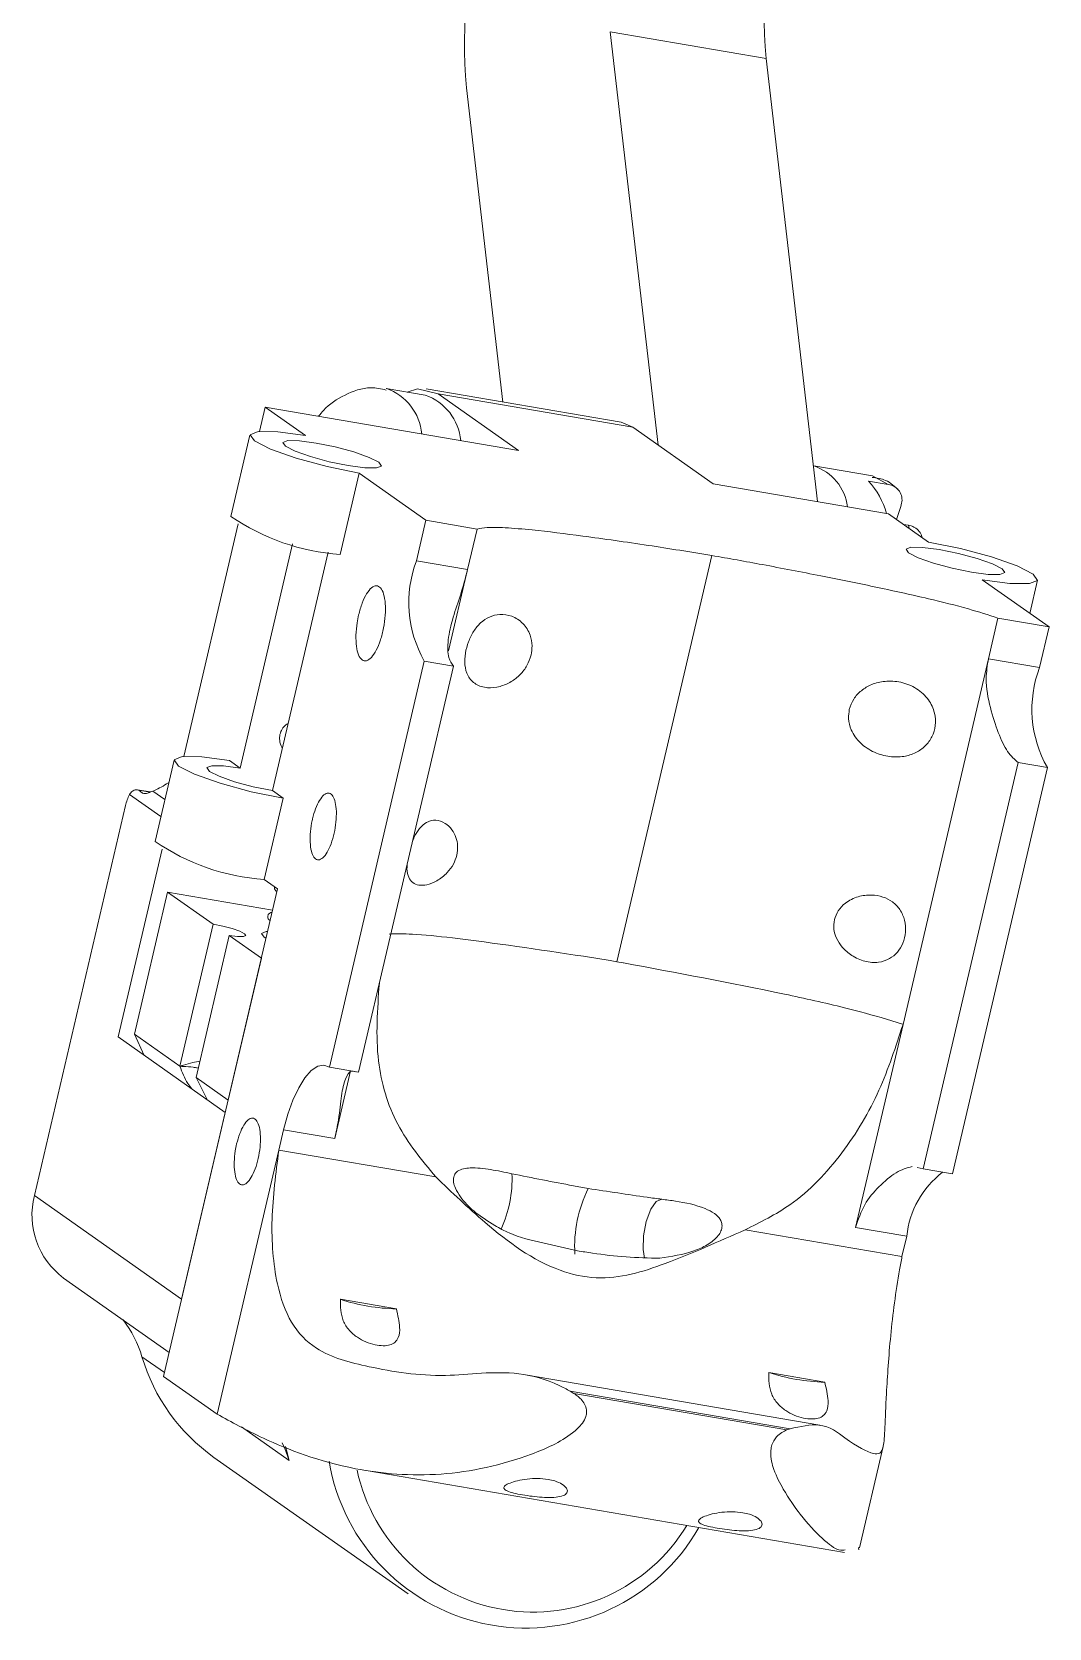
# Model space of a CAD drawing. Header units: millimetres. Extents: x 0 to 1189, y 0 to 841.
# Drawn here: x 283.17 to 287.98, y 546.48 to 554.04 of the extents above; entities that cross this region are included whole.
import ezdxf

# ---------------------------------------------------------------- set-up
doc = ezdxf.new("R2010")
doc.units = ezdxf.units.MM
doc.layers.get('0').update_dxf_attribs({"lineweight": 18})

msp = doc.modelspace()

# ---------------------------------------------------------------- linework, layer by layer
at = {"color": 7, "linetype": 'Continuous', "lineweight": 15}
for p, q in [((285.9077, 554.0368), (286.1341, 552.0807)), ((286.6449, 553.9106), (285.9077, 554.0368)), ((286.6449, 553.9106), (286.8877, 551.8128)), ((285.3995, 552.2843), (285.2274, 553.7723)), ((285.0319, 552.3168), (284.8476, 552.3484)), ((285.9585, 552.1887), (285.0369, 552.3464)), ((284.2749, 552.2599), (284.2481, 552.1451)), ((284.2749, 552.2599), (284.465, 552.126)), ((285.4729, 552.0549), (284.2749, 552.2599)), ((285.0928, 552.3227), (285.4729, 552.0549)), ((285.0928, 552.3227), (286.0143, 552.165)), ((285.9585, 552.1887), (286.0143, 552.165)), ((284.2022, 552.1277), (284.1124, 551.7429)), ((286.0143, 552.165), (286.3945, 551.8972)), ((287.148, 551.9344), (286.8716, 551.9817)), ((284.6286, 551.5628), (284.7184, 551.9475)), ((284.7184, 551.9475), (285.0352, 551.7244)), ((287.2239, 551.7553), (286.3945, 551.8972)), ((287.1301, 551.91), (287.2222, 551.8943)), ((285.0352, 551.7244), (284.9903, 551.532)), ((285.0352, 551.7244), (285.2772, 551.683)), ((287.4139, 551.6214), (287.2239, 551.7553)), ((287.2615, 551.7288), (287.2832, 551.7902)), ((284.1459, 551.707), (283.8889, 550.606)), ((285.2323, 551.4906), (285.2772, 551.683)), ((287.2959, 551.7046), (287.3187, 551.7007)), ((284.4041, 551.6124), (284.1564, 550.5512)), ((284.3085, 550.4441), (284.572, 551.5732)), ((284.9903, 551.532), (285.2323, 551.4906)), ((285.9388, 549.634), (286.3878, 551.5579)), ((287.9841, 551.2198), (287.6674, 551.443)), ((287.8934, 551.2837), (287.9302, 551.4413)), ((287.6972, 551.0689), (287.7421, 551.2612)), ((287.7421, 551.2612), (287.9841, 551.2198)), ((287.9841, 551.2198), (287.9392, 551.0274)), ((284.5781, 549.1341), (285.0272, 551.058)), ((285.0272, 551.058), (285.1654, 551.0343)), ((287.293, 549.3372), (287.6972, 551.0689)), ((287.6972, 551.0689), (287.9392, 551.0274)), ((284.7164, 549.1104), (285.1654, 551.0343)), ((283.8429, 550.5886), (283.7531, 550.2038)), ((284.1564, 550.5512), (284.1057, 550.5869)), ((287.3888, 548.6532), (287.8379, 550.5771)), ((287.5271, 548.6295), (287.9761, 550.5534)), ((287.8379, 550.5771), (287.9761, 550.5534)), ((283.7316, 550.438), (283.6691, 550.4487)), ((283.6758, 550.4461), (283.6945, 550.433)), ((283.8079, 550.4763), (283.8182, 550.4827)), ((284.3592, 550.4084), (284.3085, 550.4441)), ((283.1822, 548.5265), (283.6133, 550.3737)), ((284.3592, 550.4084), (284.2694, 550.0236)), ((283.5789, 549.2778), (283.7866, 550.1678)), ((284.2694, 550.0236), (284.3327, 549.979)), ((283.6556, 549.2906), (283.8128, 549.964)), ((283.7938, 547.6703), (284.3327, 549.979)), ((283.8128, 549.964), (284.3094, 549.879)), ((283.8128, 549.964), (284.0282, 549.8123)), ((283.871, 549.1389), (284.0282, 549.8123)), ((284.1042, 549.7587), (283.9471, 549.0854)), ((284.1042, 549.7587), (284.2563, 549.6516)), ((284.0991, 548.9783), (284.2563, 549.6516)), ((285.7805, 549.6598), (285.9072, 549.6394)), ((285.9072, 549.6394), (285.9388, 549.634)), ((285.9388, 549.634), (285.9692, 549.6288)), ((285.9692, 549.6288), (285.9709, 549.6285)), ((287.0685, 548.3754), (287.293, 549.3372)), ((287.215, 549.3626), (287.2913, 549.3379)), ((287.2913, 549.3379), (287.2931, 549.3373)), ((283.5789, 549.2778), (284.0857, 548.9209)), ((283.7024, 549.1908), (283.6556, 549.2906)), ((283.6556, 549.2906), (283.871, 549.1389)), ((283.9471, 549.0854), (284.0991, 548.9783)), ((283.9471, 549.0854), (284.0001, 548.9812)), ((284.5781, 549.1341), (284.7164, 549.1104)), ((284.6036, 548.7971), (284.6783, 549.117)), ((283.8791, 548.0357), (284.0857, 548.9209)), ((284.3616, 548.8386), (284.3391, 548.7424)), ((284.6036, 548.7971), (284.3616, 548.8386)), ((284.0473, 547.4918), (284.3391, 548.7424)), ((285.082, 548.6153), (284.3391, 548.7424)), ((287.3593, 548.6594), (287.3888, 548.6532)), ((287.3888, 548.6532), (287.5271, 548.6295)), ((283.1822, 548.5265), (283.8791, 548.0357)), ((287.2881, 548.2378), (286.5456, 548.3648)), ((287.3105, 548.334), (287.0685, 548.3754)), ((287.3105, 548.334), (287.2881, 548.2378)), ((283.3205, 548.1364), (283.8204, 547.7843)), ((284.6301, 548.0357), (284.8952, 547.9903)), ((283.7938, 547.6703), (284.0473, 547.4918)), ((286.8996, 547.4396), (285.5063, 547.678)), ((286.9226, 547.6434), (286.6574, 547.6888)), ((285.718, 547.6007), (285.7358, 547.5899)), ((286.7582, 547.4227), (285.718, 547.6007)), ((286.7438, 547.4174), (285.7358, 547.5899)), ((286.7438, 547.4174), (286.7582, 547.4227)), ((284.0317, 547.2873), (284.9503, 546.6403)), ((287.0871, 546.8585), (287.1991, 547.3385)), ((284.7523, 547.2243), (287.0164, 546.8369)), ((287.0816, 546.8598), (287.0838, 546.8498))]:
    msp.add_line(p, q, dxfattribs=at)
at = {"color": 8, "linetype": 'Continuous', "lineweight": 15}
for p, q in [((287.2222, 551.8943), (287.148, 551.9344)), ((287.3224, 551.6859), (287.3187, 551.7007)), ((285.1427, 551.1068), (285.2323, 551.4906)), ((283.7291, 550.437), (283.6758, 550.4461)), ((283.7421, 550.4422), (283.7994, 550.4019)), ((283.7806, 550.3215), (283.6325, 550.4258)), ((283.6945, 550.433), (283.7076, 550.4307)), ((283.7981, 547.6887), (283.6913, 547.764)), ((284.3882, 547.2731), (284.1629, 547.4318))]:
    msp.add_line(p, q, dxfattribs=at)
at = {"color": 7, "linetype": 'Continuous', "lineweight": 15}
for points in [[(284.9468, 552.3314), (284.9945, 552.3466), (285.0928, 552.3227)], [(284.465, 552.126), (284.3336, 552.1434), (284.2415, 552.1445), (284.2027, 552.1292), (284.2231, 552.0998), (284.2996, 552.0609), (284.4207, 552.0183), (284.5677, 551.9785), (284.7184, 551.9475)], [(284.8129, 551.9989), (284.7669, 552.0223), (284.6943, 552.0479), (284.6061, 552.0718), (284.5157, 552.0903), (284.4368, 552.1007), (284.3816, 552.1014), (284.3583, 552.0922), (284.3705, 552.0746), (284.4165, 552.0512), (284.4891, 552.0257), (284.5773, 552.0018), (284.6677, 551.9832), (284.7466, 551.9728), (284.8019, 551.9722), (284.8251, 551.9813), (284.8129, 551.9989)], [(287.3195, 551.57), (287.3654, 551.5467), (287.438, 551.5211), (287.5262, 551.4972), (287.6167, 551.4787), (287.6955, 551.4683), (287.7508, 551.4676), (287.7741, 551.4768), (287.7618, 551.4944), (287.7159, 551.5177), (287.6433, 551.5433), (287.555, 551.5672), (287.4646, 551.5858), (287.3858, 551.5962), (287.3305, 551.5968), (287.3072, 551.5877), (287.3195, 551.57)], [(287.6674, 551.443), (287.7988, 551.4256), (287.8909, 551.4245), (287.9297, 551.4398), (287.9093, 551.4691), (287.8327, 551.5081), (287.7117, 551.5507), (287.5646, 551.5905), (287.4139, 551.6214)], [(284.1057, 550.5869), (283.9743, 550.6042), (283.8822, 550.6054), (283.8434, 550.5901), (283.8638, 550.5607), (283.9404, 550.5218), (284.0614, 550.4792), (284.2085, 550.4393), (284.3592, 550.4084)], [(284.3085, 550.4441), (284.2181, 550.4627), (284.1298, 550.4866), (284.0572, 550.5121), (284.0113, 550.5355), (283.999, 550.5531), (284.0223, 550.5623), (284.0776, 550.5616), (284.1564, 550.5512)], [(284.1042, 549.7587), (284.1437, 549.7535), (284.1713, 549.7532), (284.1829, 549.7578), (284.1768, 549.7666), (284.1539, 549.7783), (284.1176, 549.7911), (284.0734, 549.803), (284.0282, 549.8123)], [(284.2856, 549.777), (284.2795, 549.7765), (284.2572, 549.7677), (284.269, 549.7508), (284.2781, 549.745)], [(284.3616, 548.8386), (284.3816, 548.9119), (284.4056, 548.979), (284.4329, 549.0373), (284.4622, 549.0845), (284.4926, 549.1188), (284.5228, 549.139), (284.5517, 549.1441), (284.5781, 549.1341)], [(286.0691, 548.2305), (286.0625, 548.2722), (286.0645, 548.3368), (286.0775, 548.4041), (286.0991, 548.4618), (286.1252, 548.4993), (286.1511, 548.5097)], [(284.3552, 547.3568), (284.368, 547.3289), (284.3882, 547.2731)], [(284.3709, 547.3387), (284.378, 547.3096), (284.3882, 547.2731)]]:
    msp.add_lwpolyline(points, dxfattribs=at)
for centre, radius, start, end in [((289.1395, 554.1301), 2.5042, 164.18745, 185.02789), ((287.7219, 553.9918), 2.5042, 164.18768, 185.02804), ((284.9496, 552.0798), 0.2509, 5.01512, 70.86135), ((286.7953, 551.7571), 0.2372, 7.57805, 71.24813), ((286.8401, 551.6498), 0.3896, 15.95846, 41.91211), ((284.6997, 552.5962), 1.0359, 235.45834, 266.06279), ((285.5134, 551.3343), 0.5593, 159.29537, 209.60655), ((288.4624, 550.8297), 0.5593, 159.29619, 209.60573), ((283.8103, 550.3309), 0.2015, 151.90037, 167.73617), ((284.3405, 551.057), 1.0358, 235.45719, 266.06394), ((284.8743, 548.6052), 0.5683, 335.29359, 2.53792), ((287.743, 548.2912), 0.4345, 127.16092, 174.34671), ((283.5414, 548.4343), 0.3708, 165.59532, 233.44069), ((284.9152, 548.9051), 0.9149, 251.83885, 268.74347), ((283.1785, 547.6106), 0.5352, 16.65669, 37.77965), ((284.5483, 548.0161), 0.8933, 196.39422, 234.66934), ((286.9426, 548.5581), 0.9149, 251.83838, 268.74393), ((285.5079, 547.4223), 0.9433, 189.33311, 330.29552)]:
    msp.add_arc(centre, radius, start, end, dxfattribs=at)
at = {"color": 8, "linetype": 'Continuous', "lineweight": 15}
for centre, radius, start, end in [((284.7651, 552.1112), 0.2511, 5.03468, 70.75233), ((286.3584, 548.2862), 0.6195, 153.70642, 183.35876), ((285.5413, 547.4059), 0.8512, 192.11036, 328.78186)]:
    msp.add_arc(centre, radius, start, end, dxfattribs=at)
at = {"color": 7, "linetype": 'Continuous', "lineweight": 15}
msp.add_ellipse((283.8008, 550.5148), major_axis=(0.1172, 0.0778), ratio=0.257982, start_param=4.027058, end_param=4.603017, dxfattribs=at)
for points, knots in [([(284.8473, 552.3412), (284.8229, 552.3464), (284.7552, 552.3609), (284.6479, 552.3197), (284.5693, 552.2701), (284.5347, 552.2264), (284.5271, 552.2168)], [0, 0, 0, 0, 0.0715192, 0.1983874, 0.3270861, 0.3635294, 0.3635294, 0.3635294, 0.3635294]), ([(287.2737, 551.8651), (287.2539, 551.884), (287.2178, 551.9184), (287.1686, 551.9248), (287.1464, 551.9276)], [0, 0, 0, 0, 0.0801331, 0.1456012, 0.1456012, 0.1456012, 0.1456012]), ([(287.2832, 551.7902), (287.2856, 551.7998), (287.2906, 551.8199), (287.2845, 551.8492), (287.2698, 551.871), (287.249, 551.8866), (287.2329, 551.8923), (287.2225, 551.8942), (287.2222, 551.8943)], [0, 0, 0, 0, 0.0288372, 0.0597711, 0.0901045, 0.1090173, 0.1377726, 0.1385754, 0.1385754, 0.1385754, 0.1385754]), ([(286.3878, 551.5579), (286.2869, 551.5742), (286.0778, 551.608), (285.7939, 551.6482), (285.5649, 551.677), (285.4146, 551.6898), (285.3226, 551.6922), (285.2916, 551.6859), (285.2772, 551.683)], [0, 0, 0, 0, 0.262467, 0.54379, 0.773192, 0.911141, 1.02302, 1.120256, 1.120256, 1.120256, 1.120256]), ([(287.3187, 551.7007), (287.323, 551.6998), (287.3333, 551.6976), (287.3519, 551.6892), (287.3703, 551.6725), (287.3815, 551.6551), (287.3822, 551.6446), (287.3823, 551.6438)], [0, 0, 0, 0, 0.01251209, 0.02963422, 0.05893414, 0.08821207, 0.09088805, 0.09088805, 0.09088805, 0.09088805]), ([(287.7421, 551.2612), (287.6965, 551.2759), (287.595, 551.3085), (287.3908, 551.3591), (287.1565, 551.4104), (286.8944, 551.4634), (286.6373, 551.5133), (286.4675, 551.5437), (286.3878, 551.5579)], [0, 0, 0, 0, 0.155707, 0.346763, 0.603011, 0.85797, 1.138777, 1.387347, 1.387347, 1.387347, 1.387347]), ([(285.2323, 551.4906), (285.222, 551.4511), (285.2014, 551.3723), (285.1595, 551.2591), (285.1366, 551.1536), (285.1386, 551.0708), (285.157, 551.0458), (285.1654, 551.0343)], [0, 0, 0, 0, 0.0904574, 0.1804485, 0.2828857, 0.3875132, 0.4750454, 0.4750454, 0.4750454, 0.4750454]), ([(284.7167, 551.2766), (284.7219, 551.2957), (284.7323, 551.3337), (284.7542, 551.3786), (284.7779, 551.4078), (284.8012, 551.4176), (284.8214, 551.407), (284.8363, 551.3772), (284.844, 551.3315), (284.8439, 551.2751), (284.8359, 551.2143), (284.8208, 551.1561), (284.8005, 551.1069), (284.7771, 551.0723), (284.7534, 551.0562), (284.732, 551.0605), (284.7152, 551.0846), (284.7051, 551.1258), (284.7028, 551.1794), (284.7074, 551.2323), (284.7142, 551.2643), (284.7167, 551.2766)], [0, 0, 0, 0, 0.0434466, 0.0868974, 0.1303459, 0.1737914, 0.2172385, 0.260682, 0.3041335, 0.3475788, 0.3910239, 0.4344661, 0.4779173, 0.521362, 0.5648109, 0.6082583, 0.6517065, 0.6951516, 0.7386004, 0.782045, 0.8092381, 0.8092381, 0.8092381, 0.8092381]), ([(285.5325, 551.0867), (285.5269, 551.0695), (285.5158, 551.0353), (285.4815, 550.9917), (285.4375, 550.957), (285.3835, 550.9341), (285.3241, 550.9281), (285.2694, 550.9443), (285.2321, 550.9829), (285.2171, 551.0364), (285.2199, 551.094), (285.2348, 551.1498), (285.2596, 551.2), (285.2935, 551.2412), (285.3364, 551.2699), (285.3877, 551.2823), (285.4439, 551.2735), (285.4962, 551.24), (285.529, 551.1879), (285.5399, 551.1334), (285.5348, 551.1011), (285.5325, 551.0867)], [0, 0, 0, 0, 0.046212, 0.092312, 0.141096, 0.196945, 0.260929, 0.330205, 0.397062, 0.455544, 0.506947, 0.555009, 0.60235, 0.650844, 0.702563, 0.759882, 0.824305, 0.893621, 0.960184, 1.00777, 1.04584, 1.04584, 1.04584, 1.04584]), ([(287.8379, 550.5771), (287.821, 550.5918), (287.7871, 550.6214), (287.7422, 550.7162), (287.704, 550.8363), (287.6798, 550.9605), (287.6922, 551.0378), (287.6972, 551.0689)], [0, 0, 0, 0, 0.1111641, 0.2222642, 0.3349928, 0.4520557, 0.5304539, 0.5304539, 0.5304539, 0.5304539]), ([(287.0389, 550.8289), (287.0448, 550.8459), (287.0565, 550.8797), (287.0951, 550.9203), (287.1461, 550.9501), (287.2106, 550.9655), (287.2849, 550.961), (287.3584, 550.9316), (287.4154, 550.8792), (287.4449, 550.8154), (287.4487, 550.7531), (287.4325, 550.6983), (287.4, 550.6535), (287.3536, 550.6211), (287.2952, 550.6033), (287.2271, 550.6027), (287.1547, 550.623), (287.0888, 550.666), (287.0472, 550.7243), (287.0321, 550.7818), (287.0368, 550.8144), (287.0389, 550.8289)], [0, 0, 0, 0, 0.053525, 0.106924, 0.163433, 0.228124, 0.302239, 0.382481, 0.459915, 0.527667, 0.587205, 0.642872, 0.697703, 0.753876, 0.813786, 0.880178, 0.954798, 1.035094, 1.112191, 1.167308, 1.211403, 1.211403, 1.211403, 1.211403]), ([(284.3557, 550.6463), (284.3548, 550.6474), (284.3476, 550.6574), (284.3418, 550.6803), (284.3426, 550.7105), (284.3535, 550.7362), (284.3678, 550.7539), (284.379, 550.7599), (284.3827, 550.7619)], [0, 0, 0, 0, 0.0043423, 0.0371821, 0.0658766, 0.0929117, 0.1198516, 0.1331193, 0.1331193, 0.1331193, 0.1331193]), ([(283.6758, 550.4461), (283.6716, 550.4476), (283.6634, 550.4505), (283.6456, 550.4433), (283.6367, 550.4314), (283.6325, 550.4258)], [0, 0, 0, 0, 0.01801661, 0.03598681, 0.05236507, 0.05236507, 0.05236507, 0.05236507]), ([(283.7421, 550.4422), (283.7349, 550.4392), (283.7204, 550.4332), (283.7046, 550.4288), (283.6979, 550.4316), (283.6945, 550.433)], [0, 0, 0, 0, 0.01663692, 0.03322883, 0.05012731, 0.05012731, 0.05012731, 0.05012731]), ([(284.4986, 550.3102), (284.5007, 550.3187), (284.5071, 550.3441), (284.5217, 550.3821), (284.5421, 550.4157), (284.5633, 550.4334), (284.583, 550.4332), (284.5988, 550.415), (284.609, 550.3811), (284.6125, 550.3351), (284.6089, 550.2823), (284.5986, 550.2287), (284.5826, 550.1802), (284.563, 550.1423), (284.5417, 550.1193), (284.5213, 550.1139), (284.5041, 550.1265), (284.4919, 550.1559), (284.4862, 550.1986), (284.4877, 550.2498), (284.4936, 550.2884), (284.498, 550.308), (284.4986, 550.3102)], [0, 0, 0, 0, 0.0191051, 0.0577255, 0.0963427, 0.1349646, 0.173582, 0.2122038, 0.2508209, 0.2894442, 0.3280562, 0.3666738, 0.405298, 0.4439143, 0.4825365, 0.5211562, 0.5597749, 0.5983932, 0.63701, 0.6756302, 0.7142513, 0.7193402, 0.7193402, 0.7193402, 0.7193402]), ([(285.1813, 550.1392), (285.1835, 550.1539), (285.1878, 550.1834), (285.1783, 550.2252), (285.1581, 550.263), (285.1253, 550.2934), (285.0831, 550.3082), (285.0399, 550.2989), (285.0051, 550.2679), (284.9828, 550.2339), (284.9742, 550.2106), (284.9714, 550.2032)], [0, 0, 0, 0, 0.0367253, 0.0733206, 0.1138221, 0.1623525, 0.217507, 0.2711641, 0.3168672, 0.3579105, 0.3770068, 0.3770068, 0.3770068, 0.3770068]), ([(284.9471, 550.0992), (284.9463, 550.0906), (284.9439, 550.0652), (284.9518, 550.0325), (284.9712, 550.0062), (285.0012, 549.9946), (285.0407, 549.9969), (285.0884, 550.0155), (285.1331, 550.05), (285.1667, 550.094), (285.1766, 550.1245), (285.1813, 550.1392)], [0, 0, 0, 0, 0.0224427, 0.0665671, 0.1079172, 0.1488081, 0.1932805, 0.2441906, 0.2997451, 0.3396815, 0.3767081, 0.3767081, 0.3767081, 0.3767081]), ([(284.3191, 549.9886), (284.3188, 549.9871), (284.3181, 549.9823), (284.3204, 549.975), (284.325, 549.9688), (284.3285, 549.9673), (284.3299, 549.9667)], [0, 0, 0, 0, 0.00433453, 0.01339279, 0.0214012, 0.02647551, 0.02647551, 0.02647551, 0.02647551]), ([(286.9682, 549.8334), (286.9663, 549.8184), (286.9626, 549.7885), (286.9771, 549.7432), (287.0054, 549.6997), (287.051, 549.6602), (287.1112, 549.6329), (287.1752, 549.6275), (287.2291, 549.645), (287.2683, 549.6778), (287.2947, 549.7217), (287.3074, 549.7747), (287.3033, 549.831), (287.2812, 549.8817), (287.2445, 549.9197), (287.1973, 549.9434), (287.1413, 549.9528), (287.0786, 549.9447), (287.0234, 549.9176), (286.9838, 549.8779), (286.9732, 549.8479), (286.9682, 549.8334)], [0, 0, 0, 0, 0.045004, 0.089861, 0.139501, 0.198977, 0.266574, 0.332339, 0.388352, 0.438654, 0.489624, 0.543765, 0.599744, 0.654032, 0.704902, 0.7552, 0.809912, 0.872543, 0.940883, 0.990015, 1.035564, 1.035564, 1.035564, 1.035564]), ([(284.3067, 549.8676), (284.3063, 549.8677), (284.3029, 549.8679), (284.2975, 549.8657), (284.2921, 549.8616), (284.2889, 549.8572), (284.2869, 549.8522), (284.2862, 549.8454), (284.2883, 549.8379), (284.293, 549.8317), (284.2965, 549.8302), (284.2979, 549.8297)], [0, 0, 0, 0, 0.00146408, 0.01110188, 0.01616765, 0.02129869, 0.02639975, 0.03137599, 0.04062712, 0.04880053, 0.05398133, 0.05398133, 0.05398133, 0.05398133]), ([(284.8616, 549.7652), (284.8958, 549.7658), (284.9755, 549.7673), (285.2829, 549.7347), (285.5686, 549.6917), (285.7805, 549.6598)], [0, 0, 0, 0, 0.1506367, 0.3508862, 0.925923, 0.925923, 0.925923, 0.925923]), ([(285.9709, 549.6285), (286.2219, 549.5817), (286.5645, 549.5178), (286.9928, 549.4246), (287.1492, 549.3809), (287.215, 549.3626)], [0, 0, 0, 0, 0.781136, 1.066095, 1.27267, 1.27267, 1.27267, 1.27267]), ([(285.082, 548.6153), (285.0159, 548.6943), (284.8842, 548.8521), (284.7887, 549.1774), (284.8057, 549.4085), (284.8147, 549.532)], [0, 0, 0, 0, 0.3159169, 0.6303228, 0.9906014, 0.9906014, 0.9906014, 0.9906014]), ([(287.293, 549.337), (287.2586, 549.2319), (287.1888, 549.0181), (287.0139, 548.7212), (286.794, 548.4878), (286.6184, 548.4009), (286.5456, 548.3648)], [0, 0, 0, 0, 0.331945, 0.675015, 1.022516, 1.268526, 1.268526, 1.268526, 1.268526]), ([(283.9272, 549.0325), (283.9207, 549.0408), (283.8961, 549.0723), (283.8817, 549.1107), (283.871, 549.1389)], [0, 0, 0, 0, 0.0318305, 0.1209045, 0.1209045, 0.1209045, 0.1209045]), ([(284.6997, 549.1133), (284.6941, 549.1154), (284.6773, 549.1215), (284.6527, 549.0826), (284.6338, 549.0039), (284.626, 548.902), (284.61, 548.8272), (284.6036, 548.7971)], [0, 0, 0, 0, 0.0410089, 0.1232783, 0.2067537, 0.2934379, 0.351493, 0.351493, 0.351493, 0.351493]), ([(284.1393, 548.7711), (284.1439, 548.788), (284.1531, 548.8218), (284.1726, 548.8618), (284.1936, 548.8877), (284.2144, 548.8964), (284.2323, 548.887), (284.2455, 548.8605), (284.2525, 548.8199), (284.2523, 548.7697), (284.2452, 548.7157), (284.2318, 548.6639), (284.2138, 548.6202), (284.193, 548.5895), (284.1719, 548.5752), (284.1528, 548.5789), (284.138, 548.6004), (284.1289, 548.637), (284.1269, 548.6847), (284.131, 548.7317), (284.137, 548.7602), (284.1393, 548.7711)], [0, 0, 0, 0, 0.0386209, 0.0772379, 0.1158628, 0.1544792, 0.1931011, 0.2317194, 0.2703366, 0.3089548, 0.3475783, 0.3862006, 0.4248183, 0.4634365, 0.5020585, 0.5406762, 0.5792972, 0.6179163, 0.6565337, 0.6951585, 0.7193261, 0.7193261, 0.7193261, 0.7193261]), ([(284.3391, 548.7424), (284.3247, 548.6321), (284.2958, 548.4114), (284.3178, 548.1284), (284.3895, 547.9157), (284.532, 547.773), (284.7766, 547.7099), (285.1044, 547.6551), (285.4179, 547.7082), (285.6235, 547.6514), (285.7006, 547.61), (285.718, 547.6007)], [0, 0, 0, 0, 0.286878, 0.573879, 0.780626, 0.988395, 1.304545, 1.683031, 2.009246, 2.185878, 2.237546, 2.237546, 2.237546, 2.237546]), ([(285.442, 548.6304), (285.4083, 548.6375), (285.3413, 548.6516), (285.2638, 548.6603), (285.2123, 548.6548), (285.1871, 548.6453), (285.1713, 548.6293), (285.1649, 548.6109), (285.1656, 548.5875), (285.1755, 548.556), (285.2056, 548.5066), (285.2678, 548.4433), (285.3269, 548.4063), (285.361, 548.3849)], [0, 0, 0, 0, 0.1015926, 0.2024262, 0.2380055, 0.2738233, 0.2956931, 0.3177272, 0.3373125, 0.3646663, 0.4087866, 0.4940842, 0.6104568, 0.6104568, 0.6104568, 0.6104568]), ([(285.803, 548.5606), (285.7798, 548.5648), (285.7081, 548.5779), (285.5871, 548.6007), (285.4904, 548.6205), (285.442, 548.6304)], [0, 0, 0, 0, 0.071051, 0.2193636, 0.3676792, 0.3676792, 0.3676792, 0.3676792]), ([(287.0685, 548.3754), (287.081, 548.4129), (287.1059, 548.4877), (287.1821, 548.5748), (287.2626, 548.644), (287.3112, 548.6575), (287.3358, 548.6643)], [0, 0, 0, 0, 0.0955038, 0.190535, 0.2995781, 0.4114269, 0.4114269, 0.4114269, 0.4114269]), ([(286.5456, 548.3648), (286.4204, 548.3089), (286.1896, 548.206), (285.8986, 548.115), (285.5903, 548.1829), (285.3336, 548.3734), (285.1581, 548.5421), (285.082, 548.6153)], [0, 0, 0, 0, 0.413008, 0.76056, 0.936278, 1.346923, 1.661044, 1.661044, 1.661044, 1.661044]), ([(286.1511, 548.5097), (286.1281, 548.5126), (286.0582, 548.5215), (285.9427, 548.5393), (285.8496, 548.5535), (285.803, 548.5606)], [0, 0, 0, 0, 0.0692806, 0.2105775, 0.3518781, 0.3518781, 0.3518781, 0.3518781]), ([(286.1424, 548.2301), (286.1972, 548.2385), (286.2751, 548.2505), (286.3675, 548.2916), (286.4118, 548.325), (286.4327, 548.3587), (286.438, 548.3819), (286.4339, 548.4039), (286.4219, 548.4242), (286.3964, 548.4469), (286.327, 548.4806), (286.2406, 548.4974), (286.1729, 548.5067), (286.1511, 548.5097)], [0, 0, 0, 0, 0.1666961, 0.2368421, 0.3075637, 0.3342227, 0.3610908, 0.3812891, 0.4014805, 0.4295697, 0.4772723, 0.6179727, 0.6844239, 0.6844239, 0.6844239, 0.6844239]), ([(285.361, 548.3849), (285.3835, 548.3725), (285.4556, 548.3329), (285.5879, 548.3023), (285.697, 548.2777), (285.7518, 548.2654)], [0, 0, 0, 0, 0.0754836, 0.2423871, 0.4105035, 0.4105035, 0.4105035, 0.4105035]), ([(285.7518, 548.2654), (285.7758, 548.2616), (285.8519, 548.2495), (285.9819, 548.2338), (286.0888, 548.2313), (286.1424, 548.2301)], [0, 0, 0, 0, 0.0737051, 0.2328956, 0.3926527, 0.3926527, 0.3926527, 0.3926527]), ([(286.7582, 547.4227), (286.8068, 547.4335), (286.9187, 547.4584), (287.0495, 547.3509), (287.1604, 547.2935), (287.2003, 547.3087), (287.207, 547.4172), (287.2144, 547.6015), (287.2314, 547.8612), (287.2608, 548.0917), (287.2842, 548.2172), (287.2881, 548.2378)], [0, 0, 0, 0, 0.119704, 0.275622, 0.547236, 0.768806, 0.895631, 1.022669, 1.192806, 1.366131, 1.400236, 1.400236, 1.400236, 1.400236]), ([(284.6301, 548.0357), (284.6305, 548.0009), (284.6311, 547.949), (284.6682, 547.8897), (284.7066, 547.8561), (284.7503, 547.8329), (284.794, 547.8193), (284.8339, 547.8145), (284.8664, 547.8183), (284.891, 547.8311), (284.9089, 547.8576), (284.9143, 547.9089), (284.9023, 547.9601), (284.8952, 547.9903)], [0, 0, 0, 0, 0.1050057, 0.1565255, 0.2000488, 0.2366055, 0.2732837, 0.3069438, 0.339926, 0.3745541, 0.4133921, 0.4744813, 0.5624034, 0.5624034, 0.5624034, 0.5624034]), ([(286.6574, 547.6888), (286.6578, 547.654), (286.6585, 547.6022), (286.6956, 547.5428), (286.734, 547.5092), (286.7777, 547.486), (286.8214, 547.4724), (286.8613, 547.4676), (286.8938, 547.4714), (286.9184, 547.4842), (286.9363, 547.5107), (286.9417, 547.562), (286.9297, 547.6132), (286.9226, 547.6434)], [0, 0, 0, 0, 0.1050011, 0.1565284, 0.200048, 0.2366055, 0.2732837, 0.3069426, 0.3399248, 0.3745503, 0.4133922, 0.4744812, 0.5623999, 0.5623999, 0.5623999, 0.5623999]), ([(285.7358, 547.5899), (285.7493, 547.58), (285.7707, 547.5644), (285.7908, 547.5337), (285.7972, 547.5062), (285.7923, 547.4766), (285.7713, 547.4395), (285.6908, 547.3673), (285.4625, 547.2652), (285.0984, 547.1864), (284.6362, 547.2257), (284.2757, 547.3655), (284.115, 547.4544), (284.0473, 547.4918)], [0, 0, 0, 0, 0.039366, 0.062145, 0.085145, 0.104645, 0.132665, 0.185549, 0.361407, 0.729846, 1.106456, 1.626547, 2.005371, 2.005371, 2.005371, 2.005371]), ([(287.0187, 546.8492), (287.0102, 546.8474), (286.9739, 546.8395), (286.8471, 546.9558), (286.7357, 547.1158), (286.6887, 547.2061), (286.6699, 547.2684), (286.6653, 547.3063), (286.6698, 547.3403), (286.6798, 547.3654), (286.6969, 547.3882), (286.7189, 547.4061), (286.7355, 547.4137), (286.7438, 547.4174)], [0, 0, 0, 0, 0.0951737, 0.4082339, 0.5319922, 0.609067, 0.6369805, 0.6650706, 0.6803086, 0.6956739, 0.7093159, 0.7293753, 0.7491759, 0.7491759, 0.7491759, 0.7491759]), ([(285.6129, 547.1829), (285.5968, 547.1848), (285.5645, 547.1888), (285.5132, 547.1856), (285.4672, 547.1774), (285.4309, 547.1659), (285.4081, 547.1536), (285.401, 547.1417), (285.4112, 547.1307), (285.4386, 547.1206), (285.4792, 547.1116), (285.5261, 547.104), (285.5743, 547.0986), (285.6211, 547.0963), (285.6626, 547.0988), (285.693, 547.1077), (285.707, 547.123), (285.7026, 547.1419), (285.6813, 547.1607), (285.6496, 547.1752), (285.6238, 547.1806), (285.6129, 547.1829)], [0, 0, 0, 0, 0.0346817, 0.0693646, 0.1039693, 0.1384158, 0.1730844, 0.2087594, 0.2457897, 0.2830625, 0.31848, 0.3514633, 0.3836793, 0.4172213, 0.4530595, 0.4903971, 0.5273012, 0.5627611, 0.5973227, 0.6317958, 0.656885, 0.656885, 0.656885, 0.656885]), ([(286.5345, 547.0252), (286.5183, 547.0272), (286.486, 547.0311), (286.4347, 547.0279), (286.3887, 547.0197), (286.3525, 547.0082), (286.3297, 546.9959), (286.3225, 546.984), (286.3328, 546.973), (286.3602, 546.9629), (286.4008, 546.9539), (286.4477, 546.9464), (286.4959, 546.9409), (286.5426, 546.9386), (286.5841, 546.9411), (286.6146, 546.95), (286.6285, 546.9653), (286.6241, 546.9842), (286.6028, 547.003), (286.5711, 547.0175), (286.5453, 547.0229), (286.5345, 547.0252)], [0, 0, 0, 0, 0.0346818, 0.0693668, 0.1039715, 0.1384194, 0.1730844, 0.2087614, 0.245794, 0.2830634, 0.3184834, 0.3514656, 0.3836825, 0.4172228, 0.4530636, 0.4903979, 0.5273035, 0.5627664, 0.597328, 0.6318026, 0.65689, 0.65689, 0.65689, 0.65689])]:
    msp.add_open_spline(points, degree=3, knots=knots, dxfattribs=at)
at = {"color": 8, "linetype": 'Continuous', "lineweight": 15}
for points, knots in [([(283.871, 549.1389), (283.8717, 549.1391), (283.8771, 549.1411), (283.8969, 549.1477), (283.9289, 549.157), (283.9542, 549.161), (283.9652, 549.1628)], [0, 0, 0, 0, 0.0019561, 0.01734892, 0.06253553, 0.0972555, 0.0972555, 0.0972555, 0.0972555]), ([(283.9543, 549.1313), (283.9475, 549.1324), (283.926, 549.1358), (283.8977, 549.1379), (283.8772, 549.1387), (283.8717, 549.1389), (283.871, 549.1389)], [0, 0, 0, 0, 0.02076073, 0.0662395, 0.08170153, 0.08366385, 0.08366385, 0.08366385, 0.08366385])]:
    msp.add_open_spline(points, degree=3, knots=knots, dxfattribs=at)

doc.saveas('drawing.dxf')
